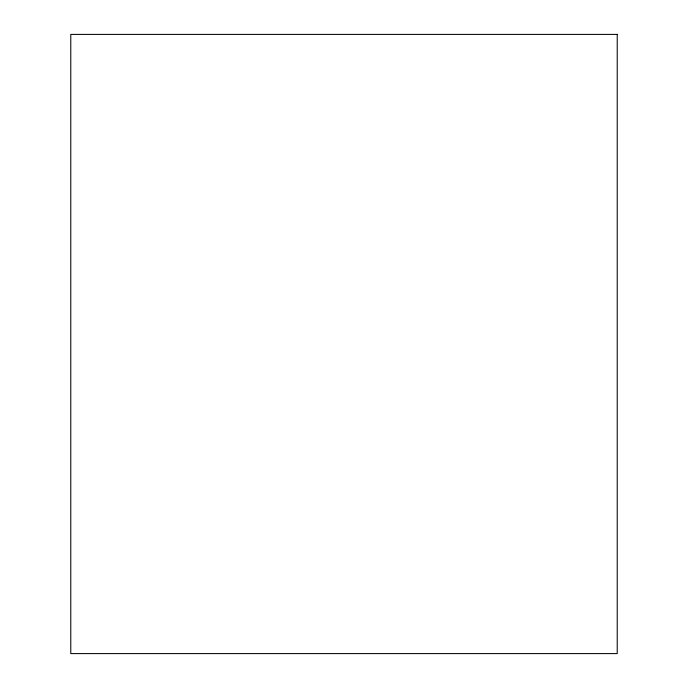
<?xml version="1.0" encoding="UTF-8"?>
<svg xmlns="http://www.w3.org/2000/svg" width="688" height="688" viewBox="0 0 688 688"><rect width="100%" height="100%" fill="white"/><g stroke="black" fill="none" stroke-linecap="round" stroke-linejoin="round"><path stroke-width="1.03" d="M617.222 34.4L70.778 34.4L70.778 653.6L617.222 653.6L617.222 34.4"/></g></svg>
